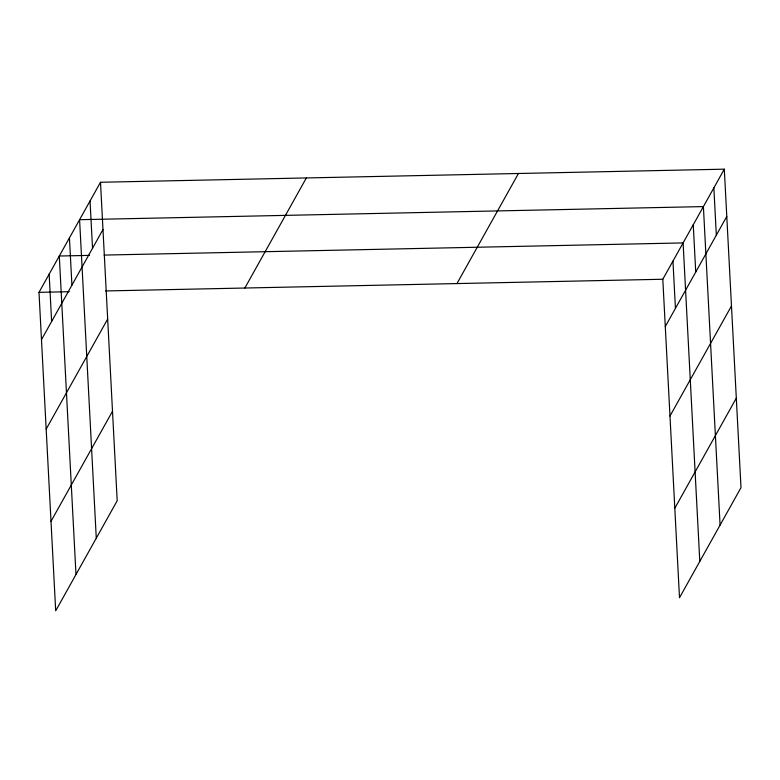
<?xml version="1.0" encoding="UTF-8"?>
<svg xmlns="http://www.w3.org/2000/svg" width="780" height="780" viewBox="0 0 780 780"><rect width="100%" height="100%" fill="white"/><g stroke="black" fill="none" stroke-linecap="round" stroke-linejoin="round"><path stroke-width="1.17" d="M100.503 182.267L117.195 500.75L55.692 610.828L39 292.354L100.503 182.267L724.308 169.172L741 487.646L679.497 597.733L662.805 279.25L724.308 169.172M41.477 339.641L102.98 229.554M46.166 429.127L107.669 319.049M51.002 521.332L112.505 411.255M244.861 288.025L306.355 177.947M456.953 283.569L518.456 173.492M665.291 326.537L726.784 216.46M669.981 416.032L731.474 305.955M674.807 508.238L736.31 398.161M89.563 255.391L59.3 256.025L75.982 574.499M104.101 255.079L683.105 242.921L699.797 561.405M39 292.354L69.274 291.71M105.602 290.95L662.805 279.25M713.856 187.882L716.332 235.17M720.086 525.076L703.394 206.593L79.589 219.697L96.281 538.181M693.254 224.757L695.731 272.044M672.955 261.085L675.431 308.373M90.041 200.986L92.528 248.274M69.439 237.861L71.916 285.148M49.15 274.19L51.626 321.477"/></g></svg>
